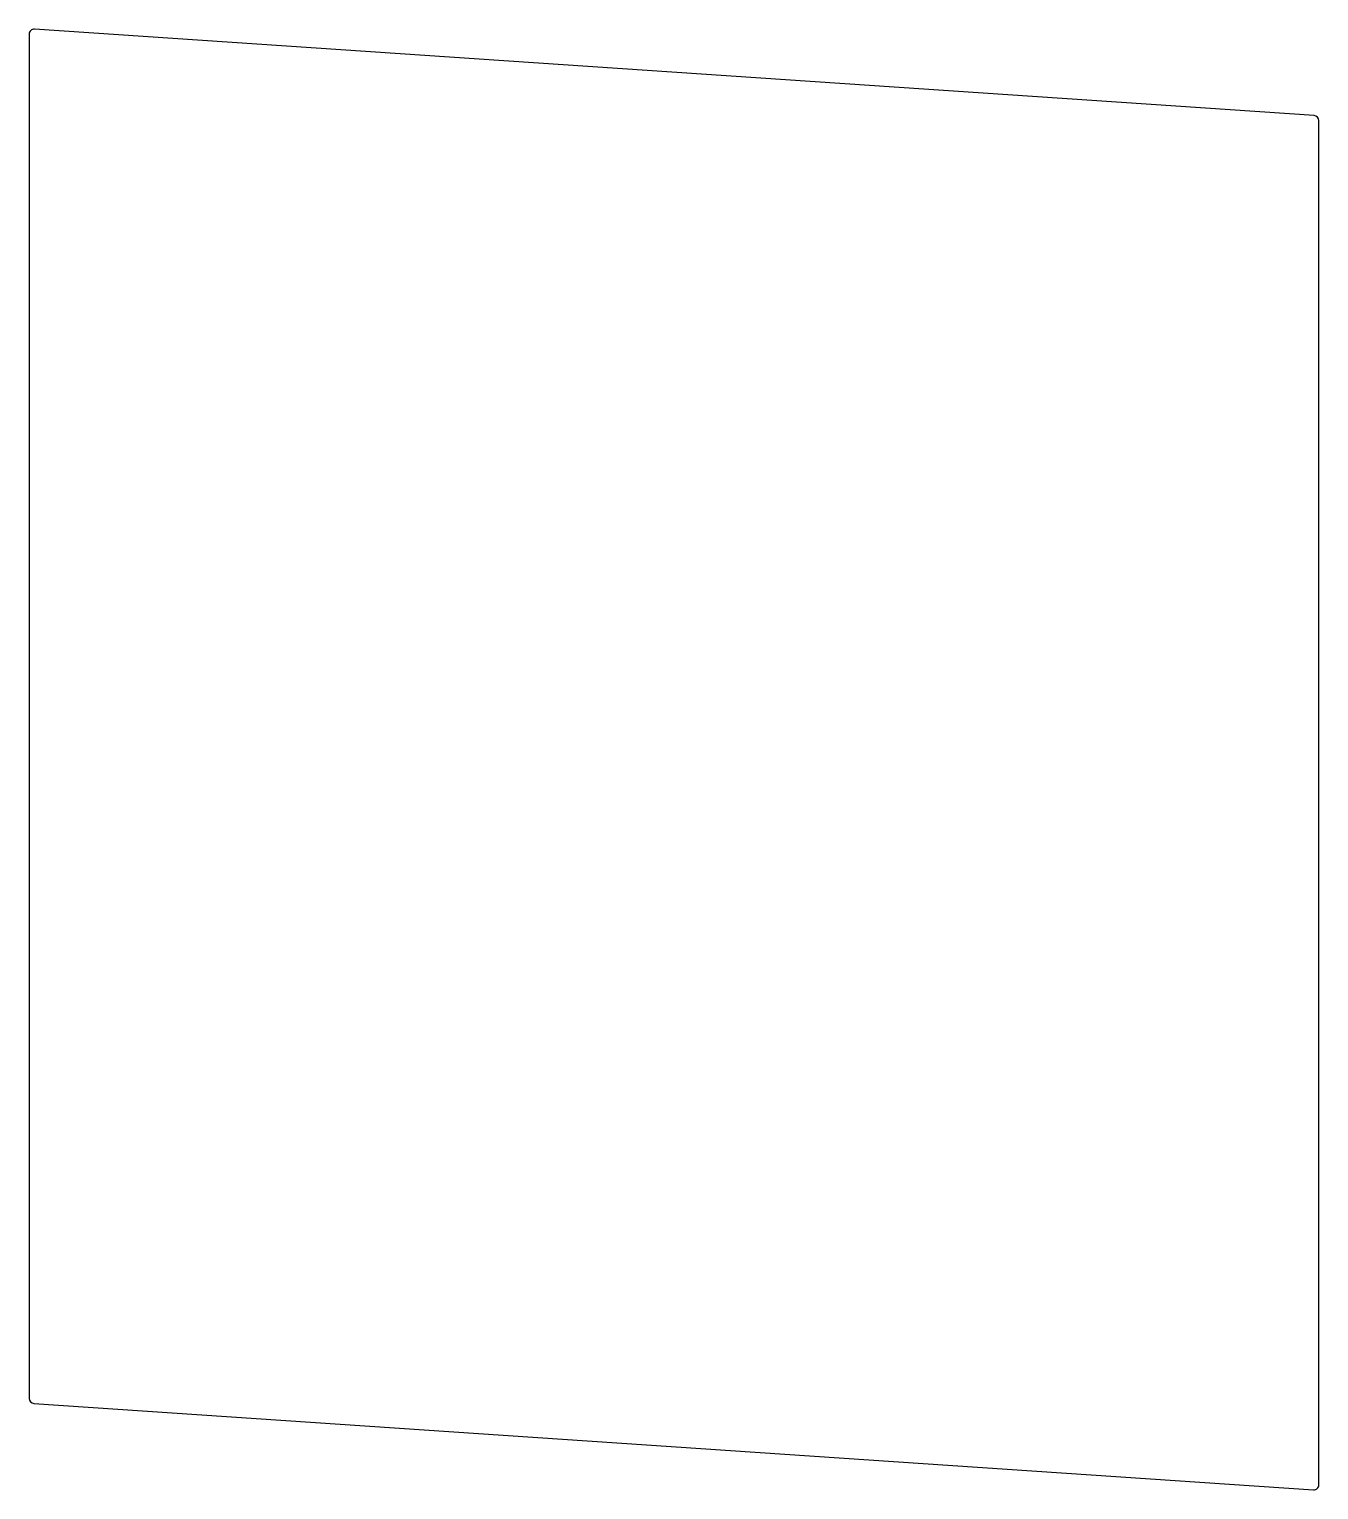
# Model space of a CAD drawing. Header units: millimetres. Extents: x 250 to 378, y -108 to 37.
import ezdxf

# ---------------------------------------------------------------- set-up
doc = ezdxf.new("R2010")
doc.units = ezdxf.units.MM

msp = doc.modelspace()

# ---------------------------------------------------------------- linework, layer by layer
for p, q in [((249.75, 36.64), (249.75, -99.36)), ((377.78, 28.53), (250.28, 37.13)), ((378.25, -107.97), (378.25, 28.03)), ((250.22, -99.86), (377.72, -108.46))]:
    msp.add_line(p, q)
for centre, start, end in [((250.25, 36.64), 86.1401, 180), ((377.75, 28.03), 0, 86.1401), ((250.25, -99.36), 180, 266.1401), ((377.75, -107.97), 266.1401, 0)]:
    msp.add_arc(centre, 0.5, start, end)

doc.saveas('drawing.dxf')
